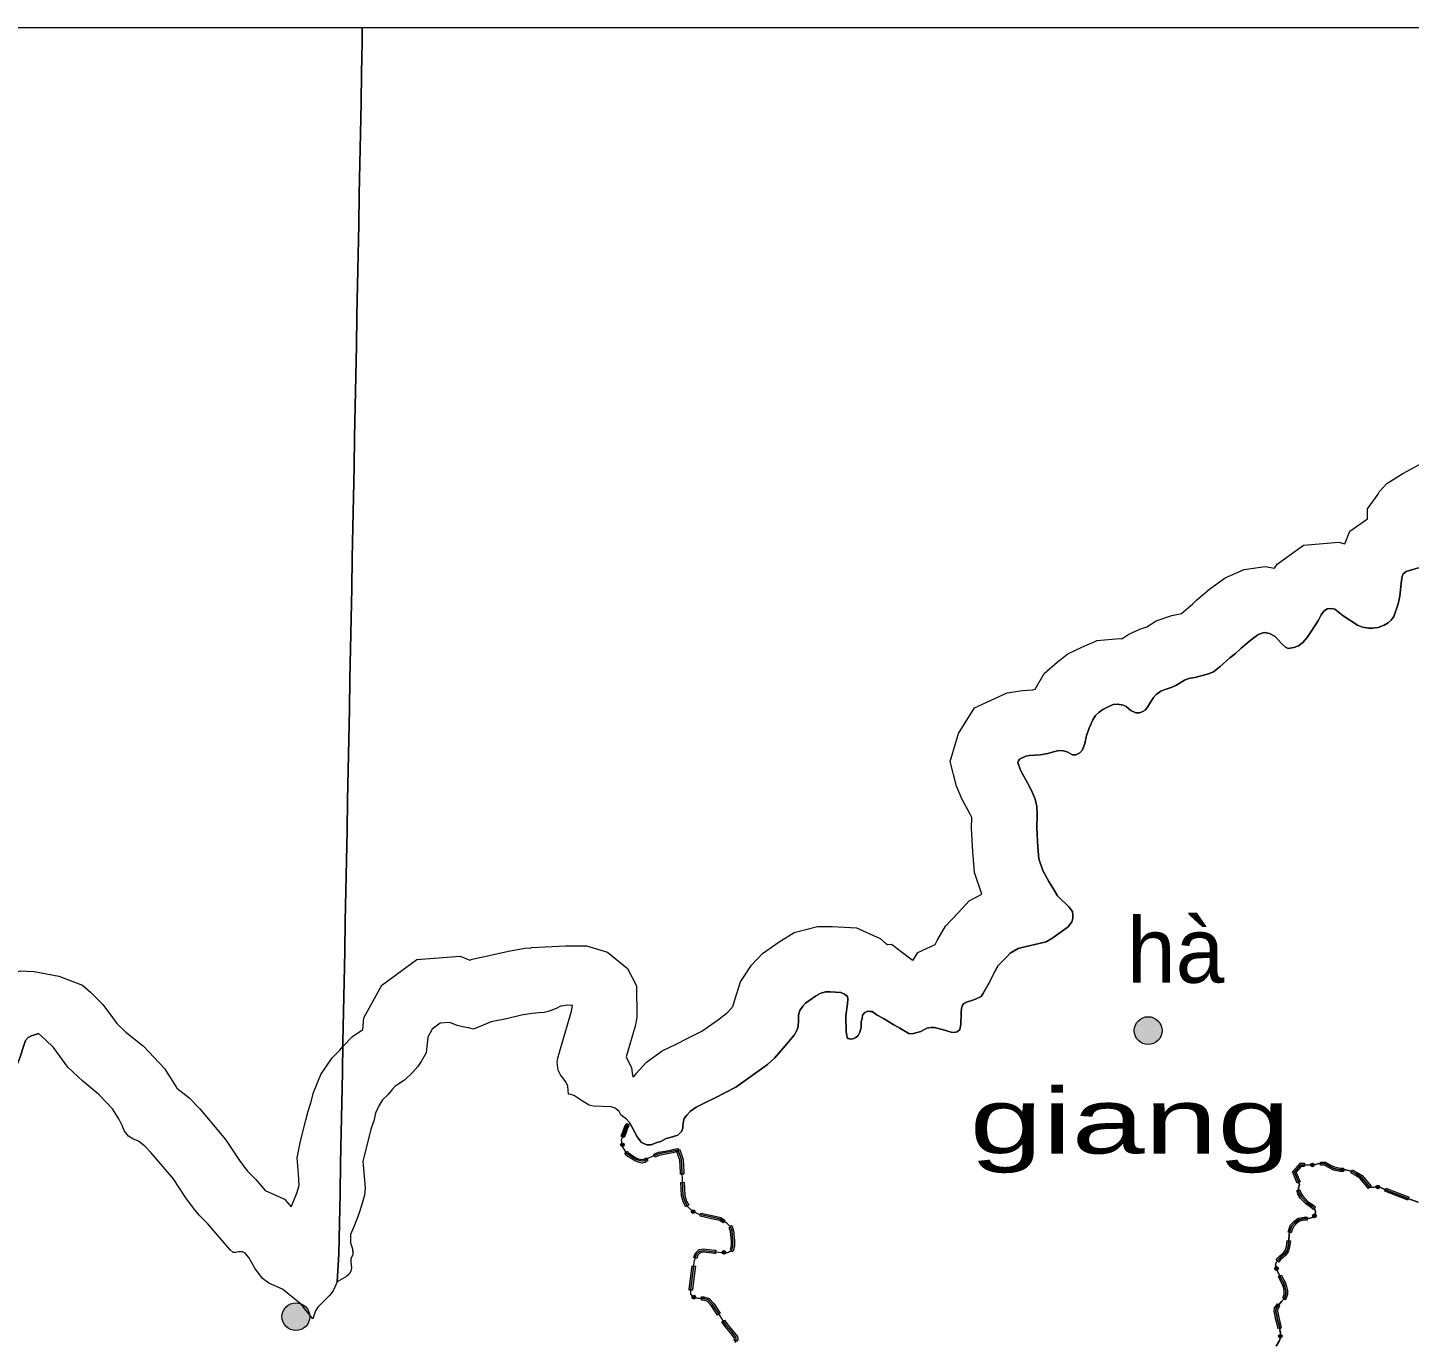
# Model space of a CAD drawing. Header units: metres. Extents: x -835890 to 1024355, y 79891 to 2211954.
# Drawn here: x -450619 to -281451, y 2050853 to 2211776 of the extents above; entities that cross this region are included whole.
import ezdxf
from ezdxf.enums import TextEntityAlignment as Align

# ---------------------------------------------------------------- set-up
doc = ezdxf.new("R2010")
doc.units = ezdxf.units.M
doc.header["$LTSCALE"] = 2200
for name, color, linetype, lineweight in [('10', 7, 'Continuous', 13), ('11', 7, 'Continuous', 13), ('13', 7, 'Continuous', 13), ('18', 7, 'Continuous', 13), ('35', 7, 'Continuous', 13), ('36', 7, 'Continuous', 13), ('37', 7, 'Continuous', 13), ('8', 7, 'Continuous', 13)]:
    doc.layers.add(name, color=color, linetype=linetype, lineweight=lineweight)
doc.layers.add('3', color=7, linetype='Continuous')

msp = doc.modelspace()

# ---------------------------------------------------------------- hatches: boundary and pattern name
at = {"layer": '37'}
for points in [[(-377952, 2076073), (-377772, 2076558), (-377585, 2077090), (-377440, 2077489), (-377239, 2077649), (-376989, 2077337), (-377102, 2077246), (-377208, 2076955), (-377396, 2076422), (-377577, 2075934)], [(-377838, 2075257, 1), (-377770, 2074812, 1)], [(-374677, 2073113), (-375030, 2072886), (-375392, 2072806), (-375992, 2072947), (-376398, 2073150), (-376848, 2073439), (-377242, 2073702), (-377397, 2073857), (-377520, 2074052), (-377182, 2074266), (-377082, 2074108), (-376987, 2074013), (-376629, 2073774), (-376200, 2073498), (-375855, 2073326), (-375389, 2073216), (-375187, 2073261), (-374894, 2073449)], [(-370949, 2074191), (-371215, 2074162), (-371646, 2074038), (-372501, 2073880), (-373267, 2073727), (-373814, 2073522), (-373954, 2073896), (-373377, 2074113), (-372576, 2074273), (-371738, 2074428), (-371292, 2074556), (-370993, 2074589)], [(-370782, 2074440), (-370357, 2073251), (-370278, 2071672), (-370270, 2071455), (-370669, 2071439), (-370678, 2071654), (-370754, 2073172), (-371159, 2074306)], [(-294321, 2072381), (-294660, 2072397), (-295290, 2071654), (-294811, 2070505), (-295180, 2070351), (-295753, 2071726), (-294837, 2072806), (-294302, 2072780)], [(-293537, 2072534, 1), (-293091, 2072593, 1)], [(-289499, 2071762), (-289935, 2071762), (-290754, 2071937), (-291278, 2072200), (-291820, 2072510), (-292341, 2072528), (-292327, 2072928), (-291707, 2072906), (-291089, 2072553), (-290620, 2072318), (-289893, 2072162), (-289499, 2072162)], [(-286452, 2069704), (-287506, 2070952), (-288056, 2071293), (-288619, 2071615), (-288421, 2071962), (-287851, 2071636), (-287241, 2071259), (-286147, 2069961)], [(-370231, 2070456), (-370201, 2069696), (-370163, 2068870), (-369944, 2068138), (-369680, 2067647), (-370032, 2067458), (-370315, 2067985), (-370561, 2068802), (-370600, 2069679), (-370630, 2070440)], [(-294808, 2069462), (-294808, 2069391), (-294741, 2069145), (-294491, 2068770), (-293883, 2068108), (-293183, 2067641), (-292953, 2067412), (-293236, 2067129), (-293437, 2067330), (-294145, 2067802), (-294807, 2068522), (-295110, 2068977), (-295208, 2069338), (-295208, 2069462)], [(-285539, 2069862, 1), (-285090, 2069896, 1)], [(-281659, 2068273), (-281715, 2068293), (-283734, 2069068), (-284459, 2069372), (-284305, 2069741), (-283585, 2069440), (-281574, 2068668), (-281520, 2068648)], [(-368938, 2066771, 1), (-369344, 2066965, 1)], [(-368180, 2066672), (-366814, 2066365), (-365736, 2066125), (-365258, 2065829), (-365469, 2065489), (-365889, 2065749), (-366901, 2065974), (-368268, 2066282)], [(-293970, 2065820), (-294276, 2065795), (-294910, 2065669), (-295329, 2065348), (-295651, 2065001), (-295798, 2064631), (-295904, 2064245), (-296290, 2064350), (-296178, 2064759), (-295995, 2065218), (-295599, 2065645), (-295079, 2066043), (-294332, 2066192), (-294002, 2066219)], [(-293233, 2066181, 1), (-292915, 2066499, 1)], [(-364454, 2065171), (-364358, 2065075), (-364182, 2064504), (-364063, 2063312), (-364063, 2062613), (-364250, 2062006), (-364346, 2061950), (-364547, 2062296), (-364586, 2062273), (-364463, 2062674), (-364463, 2063292), (-364576, 2064425), (-364711, 2064862), (-364736, 2064888)], [(-366391, 2061737), (-366509, 2061747), (-367877, 2061899), (-368217, 2061837), (-368560, 2061525), (-368680, 2061125), (-369063, 2061240), (-368911, 2061747), (-368402, 2062210), (-367891, 2062303), (-366471, 2062145), (-366359, 2062136)], [(-296012, 2063283), (-296109, 2062503), (-296231, 2062014), (-296572, 2061518), (-297001, 2061175), (-297261, 2060914), (-297450, 2060678), (-297762, 2060928), (-297560, 2061181), (-297268, 2061473), (-296868, 2061793), (-296602, 2062181), (-296503, 2062577), (-296408, 2063332)], [(-365603, 2061869, 1), (-365153, 2061869, 1)], [(-368852, 2060177), (-368924, 2059595), (-369233, 2057283), (-369233, 2057227), (-369633, 2057227), (-369633, 2057309), (-369321, 2059647), (-369249, 2060226)], [(-297635, 2059680, 1), (-297783, 2060105, 1)], [(-297125, 2059061), (-297039, 2058873), (-296661, 2058202), (-296486, 2057706), (-296368, 2057203), (-296368, 2056703), (-296558, 2056166), (-296650, 2056059), (-296953, 2056321), (-296910, 2056370), (-296768, 2056772), (-296768, 2057156), (-296871, 2057593), (-297027, 2058036), (-297395, 2058691), (-297488, 2058895)], [(-368854, 2056309, 1), (-369278, 2056460, 1)], [(-368096, 2056411), (-367817, 2056411), (-367194, 2056233), (-366603, 2055599), (-365834, 2054420), (-366169, 2054201), (-366919, 2055351), (-367411, 2055879), (-367873, 2056011), (-368096, 2056011)], [(-297297, 2055300), (-297374, 2055208), (-297565, 2054922), (-297607, 2054669), (-297409, 2053717), (-297214, 2052992), (-297159, 2052610), (-297555, 2052553), (-297607, 2052912), (-297798, 2053624), (-298014, 2054661), (-297946, 2055072), (-297695, 2055449), (-297603, 2055558)], [(-365282, 2053588), (-364916, 2053038), (-364262, 2052268), (-363722, 2051561), (-363672, 2051110), (-363735, 2050942), (-364109, 2051082), (-364080, 2051161), (-364107, 2051407), (-364574, 2052017), (-365236, 2052797), (-365615, 2053366)], [(-297245, 2051367, 1), (-297245, 2051817, 1)]]:
    msp.add_hatch(color=256, dxfattribs=at).paths.add_polyline_path(points)
at = {"layer": '8'}
for points in [[(-311730, 2089012, 1), (-315130, 2089012, 1)], [(-416079, 2053996, 1), (-419479, 2053996, 1)]]:
    msp.add_hatch(color=256, dxfattribs=at).paths.add_polyline_path(points)

# ---------------------------------------------------------------- linework, layer by layer
at = {"layer": '10'}
for points in [[(-314076, 2128064), (-313793, 2128229), (-313510, 2128583), (-313157, 2129220), (-312780, 2129785), (-312450, 2130163), (-311873, 2130540), (-311472, 2130729), (-310624, 2131011), (-310035, 2131247), (-308975, 2131907), (-308433, 2132096), (-307702, 2132238), (-306183, 2132658), (-305429, 2132941), (-304628, 2133577), (-303426, 2134637), (-302719, 2135179), (-302059, 2135839), (-300987, 2136735), (-299997, 2137466), (-299503, 2137678), (-299173, 2137725), (-298584, 2137631), (-297901, 2137254), (-297123, 2136381), (-296605, 2135934), (-296275, 2135792), (-295616, 2135886), (-295039, 2136122), (-294497, 2136523), (-293979, 2137112), (-293460, 2137867), (-292589, 2139234), (-292259, 2139894), (-291929, 2140342), (-291505, 2140648), (-290963, 2140695), (-290586, 2140577), (-289562, 2139800), (-287795, 2138644), (-287206, 2138409), (-286452, 2138291), (-285958, 2138291), (-285251, 2138362), (-284521, 2138621), (-284049, 2138904), (-283696, 2139234), (-283343, 2139682), (-282813, 2141261), (-282624, 2142180), (-282506, 2143359), (-282412, 2144090), (-282342, 2144585), (-282200, 2144938), (-281823, 2145198), (-280351, 2145669)], [(-350244, 2088063), (-349784, 2087948), (-349462, 2088029), (-349228, 2088166), (-348947, 2088408), (-348737, 2088836), (-348576, 2089401), (-348576, 2090087), (-348455, 2090491), (-348415, 2090895), (-348133, 2091218), (-347770, 2091379), (-347495, 2091331), (-347212, 2091355), (-346610, 2090907), (-345845, 2090503), (-344556, 2089735), (-343831, 2089330), (-342743, 2088643), (-342340, 2088602), (-341253, 2088885), (-340526, 2089329), (-340055, 2089400), (-339583, 2089376), (-338499, 2089117), (-337533, 2088834), (-337203, 2088763), (-336803, 2088857), (-336473, 2089164), (-336355, 2089753), (-336343, 2091145), (-336272, 2091758), (-336155, 2092111), (-336013, 2092347), (-335660, 2092512), (-335306, 2092630), (-335000, 2092701), (-334576, 2092843), (-333869, 2093196), (-333657, 2093526), (-332891, 2094871), (-332207, 2096238), (-331783, 2096969), (-330793, 2098007), (-330345, 2098502), (-329344, 2099045), (-328543, 2099281), (-326775, 2099681), (-325903, 2099870), (-325243, 2100295), (-323228, 2101710), (-322757, 2102323), (-322639, 2102724), (-322639, 2103101), (-322710, 2103596), (-323158, 2104162), (-324536, 2105502), (-325055, 2106398), (-325573, 2107246), (-326327, 2108613), (-326811, 2110027), (-326929, 2111466), (-327058, 2113847), (-327011, 2115474), (-327058, 2116441), (-327270, 2117337), (-327683, 2118303), (-328154, 2119246), (-329026, 2120826), (-329285, 2121463), (-329379, 2121816), (-329308, 2122052), (-329191, 2122241), (-328413, 2122594), (-327942, 2122665), (-326658, 2122759), (-325715, 2122924), (-325032, 2123137), (-324349, 2123278), (-323783, 2123254), (-323265, 2123089), (-322676, 2122783), (-322275, 2122783), (-321780, 2122995), (-321474, 2123372), (-321191, 2124174), (-320991, 2125117), (-320661, 2126013), (-320190, 2127050), (-319884, 2127569), (-319436, 2127970), (-318988, 2128324), (-318258, 2128677), (-317704, 2128913), (-317162, 2128960), (-316479, 2128866), (-316126, 2128677), (-315537, 2128206), (-314924, 2127923), (-314500, 2127923), (-314076, 2128064)], [(-364418, 2052143), (-365076, 2052918), (-365851, 2054080), (-366761, 2055475), (-367303, 2056056), (-367845, 2056211), (-368581, 2056211), (-369123, 2056405), (-369433, 2056754), (-369433, 2057296), (-369123, 2059621), (-368968, 2060861), (-368736, 2061636), (-368310, 2062023), (-367884, 2062101), (-366490, 2061946), (-365522, 2061869), (-364883, 2061869), (-364418, 2062140), (-364263, 2062643), (-364263, 2063302), (-364379, 2064465), (-364534, 2064968), (-364999, 2065433), (-365812, 2065937), (-366858, 2066170), (-368406, 2066518), (-369220, 2066906), (-369800, 2067448), (-370130, 2068062), (-370362, 2068836), (-370401, 2069688), (-370478, 2071663), (-370556, 2073212), (-370619, 2073390), (-370976, 2074389), (-371971, 2074182), (-372538, 2074077), (-373322, 2073920), (-374074, 2073638), (-374670, 2073356), (-375108, 2073074), (-375390, 2073011), (-375923, 2073136), (-376299, 2073324), (-376738, 2073606), (-377114, 2073857), (-377240, 2073983), (-377772, 2074829), (-377898, 2075644), (-377584, 2076490), (-377396, 2077023), (-377271, 2077367), (-376878, 2077681), (-376501, 2076947), (-376006, 2076028), (-375464, 2075321), (-374804, 2075038), (-374285, 2075038), (-373578, 2075297), (-373095, 2075439), (-372459, 2075793), (-371964, 2075934), (-371021, 2076217), (-370550, 2076665), (-370408, 2077066), (-370385, 2077373), (-370361, 2077608), (-370338, 2077915), (-370220, 2078245), (-369913, 2078670), (-369477, 2079141), (-368770, 2079660), (-367616, 2080226), (-366461, 2080792), (-363904, 2082089), (-361359, 2083905), (-360039, 2084872), (-359167, 2085650), (-357883, 2087159), (-356775, 2088456), (-356398, 2089093), (-356280, 2089541), (-356257, 2090201), (-356257, 2090909), (-356080, 2091475), (-355726, 2091994), (-355373, 2092371), (-354171, 2093220), (-353605, 2093574), (-352946, 2093739), (-352356, 2093739), (-351060, 2093668), (-350589, 2093456), (-350259, 2093173), (-350188, 2092890), (-350247, 2092300), (-350436, 2090838), (-350388, 2088917), (-350338, 2088369), (-350244, 2088063)], [(-280391, 2068017), (-281644, 2068480), (-283660, 2069254), (-285178, 2069890), (-286277, 2069806), (-287374, 2071105), (-287953, 2071464), (-288533, 2071796), (-289251, 2071962), (-289914, 2071962), (-290687, 2072128), (-291184, 2072376), (-291764, 2072708), (-292537, 2072735), (-293061, 2072597), (-293490, 2072540), (-294748, 2072602), (-295521, 2071690), (-294898, 2070193), (-295008, 2069779), (-295008, 2069365), (-294925, 2069061), (-294649, 2068646), (-294014, 2067955), (-293310, 2067486), (-293061, 2067237), (-292951, 2066850), (-292979, 2066436), (-293227, 2066187), (-293614, 2066049), (-294304, 2065994), (-294994, 2065856), (-295464, 2065496), (-295823, 2065110), (-295988, 2064695), (-296154, 2064087), (-296209, 2063314), (-296306, 2062540), (-296416, 2062098), (-296720, 2061656), (-297134, 2061324), (-297410, 2061048)], [(-297410, 2061048), (-297742, 2060633), (-297852, 2060302), (-297659, 2059749), (-297217, 2058782), (-296844, 2058119), (-296679, 2057649), (-296568, 2057180), (-296568, 2056738), (-296734, 2056268), (-297093, 2055853), (-297535, 2055328), (-297755, 2054997), (-297811, 2054665), (-297604, 2053671), (-297410, 2052952), (-297327, 2052372), (-297245, 2051958), (-297245, 2051488), (-297355, 2051073), (-297742, 2050383)], [(-363992, 2050825), (-363876, 2051135), (-363915, 2051484), (-364418, 2052143)]]:
    msp.add_lwpolyline(points, dxfattribs=at)
at = {"layer": '11'}
for points in [[(-292951, 2066850), (-293061, 2067237), (-293310, 2067486), (-294014, 2067955), (-294649, 2068646), (-294925, 2069061), (-295008, 2069365), (-295008, 2069779), (-294898, 2070193), (-295521, 2071690), (-294748, 2072602), (-293490, 2072540), (-293061, 2072597), (-292537, 2072735), (-291764, 2072708), (-291184, 2072376), (-290687, 2072128), (-289914, 2071962), (-289251, 2071962), (-288533, 2071796), (-287953, 2071464), (-287374, 2071105), (-286277, 2069806), (-285178, 2069890), (-283660, 2069254), (-281644, 2068480), (-280391, 2068017)], [(-297742, 2050383), (-297355, 2051073), (-297245, 2051488), (-297245, 2051958), (-297327, 2052372), (-297410, 2052952), (-297604, 2053671), (-297811, 2054665), (-297755, 2054997), (-297535, 2055328), (-297093, 2055853), (-296734, 2056268), (-296568, 2056738), (-296568, 2057180), (-296679, 2057649), (-296844, 2058119), (-297217, 2058782), (-297659, 2059749), (-297852, 2060302), (-297742, 2060633), (-297410, 2061048), (-297134, 2061324), (-296720, 2061656), (-296416, 2062098), (-296306, 2062540), (-296209, 2063314), (-296154, 2064087), (-295988, 2064695), (-295823, 2065110), (-295464, 2065496), (-294994, 2065856), (-294304, 2065994), (-293614, 2066049), (-293227, 2066187), (-292979, 2066436), (-292951, 2066850)]]:
    msp.add_lwpolyline(points, dxfattribs=at)
at = {"layer": '13'}
for points in [[(-385507, 2086388), (-384041, 2091404), (-383914, 2092085), (-384477, 2092136), (-385314, 2092004), (-385373, 2091994), (-385444, 2091960), (-385915, 2091735), (-386906, 2091334), (-387377, 2091216), (-388014, 2091169), (-388862, 2091121), (-390147, 2090909), (-392010, 2090461), (-393849, 2090083), (-396034, 2089188), (-396654, 2089338), (-397385, 2089456), (-398022, 2089641), (-398926, 2090003), (-400101, 2089913), (-401096, 2089188), (-401638, 2088192), (-401817, 2086285), (-402430, 2085223), (-402831, 2084634), (-403515, 2083879), (-404470, 2082935), (-405153, 2082487), (-405648, 2082157), (-405978, 2081803), (-406473, 2081189), (-407157, 2080529), (-407629, 2079821), (-408018, 2078901), (-408253, 2077957), (-408584, 2076943), (-408796, 2076093), (-409420, 2073687), (-409562, 2072979), (-409491, 2072083), (-409314, 2069747), (-409385, 2068851), (-409703, 2067742), (-410128, 2066468), (-410599, 2065194), (-411097, 2064073), (-411097, 2063043), (-410854, 2062315), (-410813, 2061951), (-410813, 2061607), (-411036, 2061081), (-411056, 2060716), (-410975, 2059968), (-411036, 2059583), (-411259, 2059199), (-411259, 2059199), (-411583, 2058895), (-412717, 2058268), (-413216, 2057170), (-413665, 2056570), (-414335, 2055887), (-415047, 2055212), (-415365, 2054717), (-415697, 2053752), (-416904, 2055194), (-417264, 2055589), (-419416, 2057346), (-421108, 2058114), (-421849, 2058689), (-422783, 2059929), (-423517, 2061242), (-424006, 2061789), (-424322, 2061933), (-424753, 2061933), (-425156, 2061846), (-425472, 2061846), (-425818, 2062163), (-428550, 2065357), (-429600, 2066407), (-430319, 2067271), (-431261, 2068544), (-432798, 2070903), (-435484, 2074051), (-436260, 2074857), (-437037, 2075461), (-437756, 2075778), (-438288, 2076080), (-438777, 2076713), (-439065, 2077404), (-439439, 2078209), (-440215, 2079447), (-441883, 2081202), (-443874, 2082814), (-445708, 2084554), (-446682, 2085881), (-447453, 2086931), (-448413, 2087863), (-449273, 2088642), (-450152, 2088382), (-450547, 2088167)], [(-450547, 2088167), (-450861, 2087820), (-451133, 2087079), (-451516, 2085812), (-451768, 2085167), (-452231, 2084481), (-453231, 2083101), (-454372, 2081647), (-454946, 2080894), (-456579, 2078278), (-456908, 2077341), (-457009, 2076657), (-456983, 2075847), (-456730, 2075214), (-456224, 2074378), (-455971, 2073847), (-455908, 2073454), (-455923, 2073169), (-455933, 2072973), (-456136, 2072644), (-456819, 2072011), (-457857, 2071049)], [(-363992, 2050825), (-363876, 2051135), (-363915, 2051484), (-364418, 2052143), (-365076, 2052918), (-365851, 2054080), (-366761, 2055475), (-367303, 2056056), (-367845, 2056211), (-368581, 2056211), (-369123, 2056405), (-369433, 2056754), (-369433, 2057296), (-369123, 2059621), (-368968, 2060861), (-368736, 2061636), (-368310, 2062023), (-367884, 2062101), (-366490, 2061946), (-365522, 2061869), (-364883, 2061869), (-364418, 2062140), (-364263, 2062643), (-364263, 2063302), (-364379, 2064465), (-364534, 2064968), (-364999, 2065433), (-365812, 2065937), (-366858, 2066170), (-368406, 2066518), (-369220, 2066906), (-369800, 2067448), (-370130, 2068062), (-370362, 2068836), (-370401, 2069688), (-370478, 2071663), (-370556, 2073212), (-370619, 2073390), (-370976, 2074389), (-371971, 2074182), (-372538, 2074077), (-373322, 2073920), (-374074, 2073638), (-374670, 2073356), (-375108, 2073074), (-375390, 2073011), (-375923, 2073136), (-376299, 2073324), (-376738, 2073606), (-377114, 2073857), (-377240, 2073983), (-377772, 2074829), (-377898, 2075644), (-377584, 2076490), (-377396, 2077023), (-377271, 2077367), (-376878, 2077681), (-376925, 2077772), (-377279, 2078173), (-377950, 2078655), (-377973, 2078695), (-378210, 2079098), (-378678, 2079503), (-379177, 2079690), (-381375, 2079767), (-381874, 2079892), (-382685, 2080359), (-383683, 2081014), (-384088, 2081201), (-384400, 2081232), (-384493, 2082229), (-384743, 2082727), (-385398, 2083599), (-385647, 2084160), (-385803, 2085157), (-385725, 2085640), (-385507, 2086388)]]:
    msp.add_lwpolyline(points, dxfattribs=at)
at = {"layer": '18'}
for points in [[(-614531, 2211776), (-409649, 2211776), (-409654, 2210834), (-409659, 2209947), (-409730, 2206235), (-409802, 2202523), (-409874, 2198811), (-409945, 2195099), (-410017, 2191388), (-410088, 2187677), (-410160, 2183967), (-410231, 2180256), (-410303, 2176546), (-410374, 2172837), (-410446, 2169127), (-410517, 2165418), (-410589, 2161710), (-410660, 2158001), (-410731, 2154293), (-410803, 2150585), (-410874, 2146878), (-410946, 2143170), (-411017, 2139463), (-411089, 2135757), (-411160, 2132050), (-411231, 2128344), (-411303, 2124638), (-411374, 2120933), (-411446, 2117228), (-411517, 2113523), (-411588, 2109818), (-411660, 2106114), (-411731, 2102410), (-411803, 2098706), (-411874, 2095002), (-411945, 2091299), (-412017, 2087596), (-412088, 2083894), (-412159, 2080191), (-412231, 2076489), (-412302, 2072787), (-412373, 2069086), (-412445, 2065384), (-412516, 2061683), (-412717, 2058268), (-413216, 2057170), (-413665, 2056570), (-414335, 2055887), (-415047, 2055212), (-415365, 2054717), (-415697, 2053752), (-416904, 2055194), (-417264, 2055589), (-419416, 2057346), (-421108, 2058114), (-421849, 2058689), (-422783, 2059929), (-423517, 2061242), (-424006, 2061789), (-424322, 2061933), (-424753, 2061933), (-425156, 2061846), (-425472, 2061846), (-425818, 2062163), (-428550, 2065357), (-429600, 2066407), (-430319, 2067271), (-431261, 2068544), (-432798, 2070903), (-435484, 2074051), (-436260, 2074857), (-437037, 2075461), (-437756, 2075778), (-438288, 2076080), (-438777, 2076713), (-439065, 2077404), (-439439, 2078209), (-440215, 2079447), (-441883, 2081202), (-443874, 2082814), (-445708, 2084554), (-446682, 2085881), (-447453, 2086931), (-448413, 2087863), (-449273, 2088642), (-450152, 2088382), (-450547, 2088167), (-450861, 2087820)], [(-411160, 2132050), (-411089, 2135757), (-411017, 2139463), (-410946, 2143170), (-410874, 2146878), (-410803, 2150585), (-410731, 2154293), (-410660, 2158001), (-410589, 2161710), (-410517, 2165418), (-410446, 2169127), (-410374, 2172837), (-410303, 2176546), (-410231, 2180256), (-410160, 2183967), (-410088, 2187677), (-410017, 2191388), (-409945, 2195099), (-409874, 2198811), (-409802, 2202523), (-409730, 2206235), (-409659, 2209947), (-409654, 2210834), (-409649, 2211776), (-276118, 2211776)], [(-280351, 2145669), (-281823, 2145198), (-282200, 2144938), (-282342, 2144585), (-282412, 2144090), (-282506, 2143359), (-282624, 2142180), (-282813, 2141261)], [(-282813, 2141261), (-283343, 2139682), (-283696, 2139234), (-284049, 2138904), (-284521, 2138621), (-285251, 2138362), (-285958, 2138291), (-286452, 2138291), (-287206, 2138409), (-287795, 2138644), (-289562, 2139800), (-290586, 2140577), (-290963, 2140695), (-291505, 2140648), (-291929, 2140342), (-292259, 2139894), (-292589, 2139234), (-293460, 2137867), (-293979, 2137112), (-294497, 2136523), (-295039, 2136122), (-295616, 2135886), (-296275, 2135792), (-296605, 2135934), (-297123, 2136381), (-297901, 2137254), (-298584, 2137631), (-299173, 2137725), (-299503, 2137678), (-299997, 2137466), (-300987, 2136735), (-302059, 2135839), (-302719, 2135179), (-303426, 2134637), (-304628, 2133577), (-305429, 2132941), (-306183, 2132658), (-307702, 2132238), (-308433, 2132096), (-308975, 2131907), (-310035, 2131247), (-310624, 2131011), (-311472, 2130729), (-311873, 2130540), (-312450, 2130163), (-312780, 2129785), (-313157, 2129220), (-313510, 2128583), (-313793, 2128229), (-314076, 2128064), (-314500, 2127923), (-314924, 2127923), (-315537, 2128206), (-316126, 2128677), (-316479, 2128866), (-317162, 2128960), (-317704, 2128913), (-318258, 2128677), (-318988, 2128324), (-319436, 2127970), (-319884, 2127569), (-320190, 2127050), (-320661, 2126013), (-320991, 2125117), (-321191, 2124174), (-321474, 2123372), (-321780, 2122995), (-322275, 2122783), (-322676, 2122783), (-323265, 2123089), (-323783, 2123254), (-324349, 2123278), (-325032, 2123137), (-325715, 2122924), (-326658, 2122759), (-327942, 2122665), (-328413, 2122594), (-329191, 2122241), (-329308, 2122052), (-329379, 2121816), (-329285, 2121463), (-329026, 2120826), (-328154, 2119246), (-327683, 2118303), (-327270, 2117337), (-327058, 2116441), (-327011, 2115474), (-327058, 2113847), (-326929, 2111466), (-326811, 2110027), (-326327, 2108613), (-325573, 2107246), (-325055, 2106398), (-324536, 2105502), (-323158, 2104162), (-322710, 2103596), (-322639, 2103101), (-322639, 2102724), (-322757, 2102323), (-323228, 2101710), (-325243, 2100295)], [(-377973, 2078695), (-378210, 2079098), (-378678, 2079503), (-379177, 2079690), (-381375, 2079767), (-381874, 2079892), (-382685, 2080359), (-383683, 2081014), (-384088, 2081201), (-384400, 2081232), (-384493, 2082229), (-384743, 2082727), (-385398, 2083599), (-385647, 2084160), (-385803, 2085157), (-385725, 2085640), (-385507, 2086388), (-384041, 2091404), (-383914, 2092085), (-384477, 2092136), (-385314, 2092004), (-385373, 2091994), (-385444, 2091960), (-385915, 2091735), (-386906, 2091334), (-387377, 2091216), (-388014, 2091169), (-388862, 2091121), (-390147, 2090909), (-392010, 2090461), (-393849, 2090083), (-396034, 2089188), (-396654, 2089338), (-397385, 2089456), (-398022, 2089641), (-398926, 2090003), (-400101, 2089913), (-401096, 2089188), (-401638, 2088192), (-401817, 2086285), (-402430, 2085223), (-402831, 2084634), (-403515, 2083879), (-404470, 2082935), (-405153, 2082487), (-405648, 2082157), (-405978, 2081803), (-406473, 2081189), (-407157, 2080529), (-407629, 2079821), (-408018, 2078901), (-408253, 2077957), (-408584, 2076943), (-408796, 2076093), (-409420, 2073687), (-409562, 2072979), (-409491, 2072083), (-409314, 2069747), (-409385, 2068851), (-409703, 2067742), (-410128, 2066468), (-410599, 2065194), (-411097, 2064073), (-411097, 2063043), (-410854, 2062315), (-410813, 2061607), (-411036, 2061081), (-411056, 2060716), (-410975, 2059968), (-411036, 2059583), (-411259, 2059199), (-411583, 2058895), (-412717, 2058268), (-412516, 2061683), (-412445, 2065384), (-412373, 2069086), (-412302, 2072787), (-412231, 2076489), (-412159, 2080191), (-412088, 2083894), (-412017, 2087596), (-411945, 2091299), (-411874, 2095002), (-411803, 2098706), (-411731, 2102410), (-411660, 2106114), (-411588, 2109818), (-411517, 2113523), (-411446, 2117228), (-411374, 2120933), (-411303, 2124638), (-411231, 2128344), (-411160, 2132050)], [(-325243, 2100295), (-325903, 2099870), (-326775, 2099681), (-328543, 2099281), (-329344, 2099045), (-330345, 2098502), (-330793, 2098007), (-331783, 2096969), (-332207, 2096238), (-332891, 2094871), (-333657, 2093526), (-333869, 2093196), (-334576, 2092843), (-335000, 2092701), (-335306, 2092630), (-335660, 2092512), (-336013, 2092347), (-336155, 2092111), (-336272, 2091758), (-336343, 2091145), (-336355, 2089753), (-336473, 2089164), (-336803, 2088857), (-337203, 2088763), (-337533, 2088834), (-338499, 2089117), (-339583, 2089376), (-340055, 2089400), (-340526, 2089329), (-341253, 2088885), (-342340, 2088602), (-342743, 2088643), (-343831, 2089330), (-344556, 2089735), (-345845, 2090503), (-346610, 2090907), (-347212, 2091355), (-347495, 2091331), (-347770, 2091379), (-348133, 2091218), (-348415, 2090895), (-348455, 2090491), (-348576, 2090087), (-348576, 2089401), (-348737, 2088836), (-348947, 2088408), (-349228, 2088166), (-349462, 2088029), (-349784, 2087948), (-350244, 2088063), (-350338, 2088369), (-350388, 2088917), (-350436, 2090838), (-350247, 2092300), (-350188, 2092890), (-350259, 2093173), (-350589, 2093456), (-351060, 2093668), (-352356, 2093739), (-352946, 2093739), (-353605, 2093574), (-354171, 2093220), (-355373, 2092371), (-355726, 2091994), (-356080, 2091475), (-356257, 2090909), (-356257, 2090201), (-356280, 2089541), (-356398, 2089093), (-356775, 2088456), (-357883, 2087159), (-359167, 2085650), (-360039, 2084872), (-361359, 2083905), (-363904, 2082089), (-366461, 2080792), (-367616, 2080226), (-368770, 2079660), (-369477, 2079141), (-369913, 2078670), (-370220, 2078245), (-370338, 2077915), (-370361, 2077608), (-370385, 2077373), (-370408, 2077066), (-370550, 2076665), (-371021, 2076217), (-371964, 2075934), (-372459, 2075793), (-373095, 2075439), (-373578, 2075297), (-374285, 2075038), (-374804, 2075038), (-375464, 2075321), (-376006, 2076028), (-376501, 2076947), (-376878, 2077681), (-376925, 2077772), (-377279, 2078173), (-377950, 2078655), (-377973, 2078695)]]:
    msp.add_lwpolyline(points, dxfattribs=at)
at = {"layer": '35'}
for points in [[(-335025, 2115100), (-335237, 2115524), (-336257, 2117373), (-336885, 2118914), (-337692, 2121944), (-336663, 2125379), (-334698, 2128524), (-330707, 2130340), (-328830, 2130621), (-327643, 2130709), (-327599, 2130716), (-327252, 2130824), (-326143, 2132703), (-324589, 2134095), (-323262, 2135143), (-321570, 2135962), (-319667, 2136773), (-316960, 2137008), (-316662, 2136967), (-315784, 2137541), (-314452, 2138168), (-313598, 2138453), (-312446, 2139170), (-310519, 2139841), (-309532, 2140032), (-309345, 2140084), (-308512, 2140818), (-308004, 2141208), (-307464, 2141748), (-305933, 2143027), (-304004, 2144452), (-301683, 2145448), (-299105, 2145816), (-297967, 2145634), (-297629, 2146093), (-294400, 2148426), (-290083, 2148802), (-289361, 2148576), (-288730, 2150157), (-286561, 2151649), (-286561, 2152883), (-285251, 2154670), (-285102, 2155002), (-284223, 2155962), (-282270, 2157190), (-279313, 2158808)], [(-280351, 2145669), (-281823, 2145198), (-282200, 2144938), (-282342, 2144585), (-282412, 2144090), (-282506, 2143359), (-282624, 2142180), (-282813, 2141261), (-283343, 2139682), (-283696, 2139234), (-284049, 2138904), (-284521, 2138621), (-285251, 2138362), (-285958, 2138291), (-286452, 2138291), (-287206, 2138409), (-287795, 2138644), (-289562, 2139800), (-290586, 2140577), (-290963, 2140695), (-291505, 2140648), (-291929, 2140342), (-292259, 2139894), (-292589, 2139234), (-293460, 2137867), (-293979, 2137112), (-294497, 2136523), (-295039, 2136122), (-295616, 2135886), (-296275, 2135792), (-296605, 2135934), (-297123, 2136381), (-297901, 2137254), (-298584, 2137631), (-299173, 2137725), (-299503, 2137678), (-299997, 2137466), (-300987, 2136735), (-302059, 2135839), (-302719, 2135179), (-303426, 2134637), (-304628, 2133577), (-305429, 2132941), (-306183, 2132658), (-307702, 2132238), (-308433, 2132096), (-308975, 2131907), (-310035, 2131247), (-310624, 2131011), (-311472, 2130729), (-311873, 2130540), (-312450, 2130163), (-312780, 2129785), (-313157, 2129220), (-313510, 2128583), (-313793, 2128229), (-314076, 2128064), (-314500, 2127923), (-314924, 2127923), (-315537, 2128206), (-316126, 2128677), (-316479, 2128866), (-317162, 2128960), (-317704, 2128913), (-318258, 2128677), (-318988, 2128324), (-319436, 2127970), (-319884, 2127569), (-320190, 2127050), (-320661, 2126013), (-320991, 2125117), (-321191, 2124174), (-321474, 2123372), (-321780, 2122995), (-322275, 2122783), (-322676, 2122783), (-323265, 2123089), (-323783, 2123254), (-324349, 2123278), (-325032, 2123137), (-325715, 2122924), (-326658, 2122759), (-327942, 2122665), (-328413, 2122594), (-329191, 2122241), (-329308, 2122052), (-329379, 2121816), (-329285, 2121463), (-329026, 2120826), (-328154, 2119246), (-327683, 2118303)], [(-327683, 2118303), (-327270, 2117337), (-327058, 2116441), (-327011, 2115474), (-327058, 2113847), (-326929, 2111466), (-326811, 2110027), (-326327, 2108613), (-325573, 2107246), (-325055, 2106398), (-324536, 2105502), (-323158, 2104162), (-322710, 2103596), (-322639, 2103101), (-322639, 2102724), (-322757, 2102323), (-323228, 2101710), (-325243, 2100295), (-325903, 2099870), (-326775, 2099681), (-328543, 2099281), (-329344, 2099045), (-330345, 2098502), (-330793, 2098007), (-331783, 2096969), (-332207, 2096238), (-332891, 2094871), (-333657, 2093526), (-333869, 2093196), (-334576, 2092843), (-335000, 2092701), (-335306, 2092630), (-335660, 2092512), (-336013, 2092347), (-336155, 2092111), (-336272, 2091758), (-336343, 2091145), (-336355, 2089753), (-336473, 2089164), (-336803, 2088857), (-337203, 2088763), (-337533, 2088834), (-338499, 2089117), (-339583, 2089376), (-340055, 2089400), (-340526, 2089329), (-341253, 2088885), (-342340, 2088602), (-342743, 2088643), (-343831, 2089330), (-344556, 2089735), (-345845, 2090503), (-346610, 2090907), (-347212, 2091355), (-347495, 2091331), (-347770, 2091379), (-348133, 2091218), (-348415, 2090895), (-348455, 2090491), (-348576, 2090087), (-348576, 2089401), (-348737, 2088836), (-348947, 2088408), (-349228, 2088166), (-349462, 2088029), (-349784, 2087948), (-350123, 2088033)], [(-345326, 2099540), (-344864, 2099579), (-342329, 2097694), (-342182, 2097616), (-341616, 2098560), (-339495, 2099551), (-339252, 2100038), (-338226, 2101805), (-336656, 2103452), (-335360, 2104884), (-333797, 2105731), (-334703, 2108382), (-334911, 2110922), (-335064, 2113745), (-335025, 2115100)], [(-376319, 2083464), (-376117, 2083744), (-374830, 2085136), (-372930, 2086531), (-371136, 2087410), (-370031, 2087951), (-368060, 2088951), (-366046, 2090388), (-365078, 2091097), (-364904, 2091253), (-364257, 2092013), (-364257, 2092129), (-363361, 2094996), (-361988, 2097011), (-360654, 2098435), (-358603, 2099884), (-356775, 2101027), (-353931, 2101739), (-352138, 2101739), (-349135, 2101575), (-346254, 2100278), (-345547, 2099670), (-345326, 2099540)], [(-418346, 2067461), (-418014, 2068209), (-417676, 2069121), (-417361, 2070066), (-417467, 2071466), (-417625, 2073458), (-417221, 2075478), (-416548, 2078068), (-416277, 2079153), (-415947, 2080167), (-415628, 2081443), (-414704, 2083630), (-413337, 2085682), (-412388, 2086599), (-412024, 2087050), (-410863, 2088294), (-409583, 2089148), (-409449, 2090575), (-407262, 2094594), (-402979, 2097715), (-397682, 2098123), (-396492, 2097646), (-396190, 2097770), (-393750, 2098270), (-391737, 2098755), (-389739, 2099085), (-389003, 2099126), (-388898, 2099177), (-384764, 2099386), (-382198, 2099386), (-379631, 2098605), (-377176, 2096597), (-376060, 2094477), (-376050, 2090617)], [(-462046, 2084628), (-461534, 2085448), (-460699, 2086543), (-459620, 2087918), (-458964, 2088824), (-458723, 2089621), (-457833, 2092039), (-455566, 2094543), (-453234, 2095813), (-451543, 2096314), (-449814, 2096248), (-446801, 2095690), (-443900, 2094570)], [(-443900, 2094570), (-442938, 2093698), (-441401, 2092204), (-440235, 2090617), (-439682, 2089865), (-438595, 2088833), (-436444, 2087092), (-433865, 2084377), (-432394, 2082035), (-432358, 2081957), (-430897, 2080820), (-429555, 2079428), (-426378, 2075703), (-424688, 2073111)], [(-350123, 2088033), (-350244, 2088063), (-350338, 2088369), (-350388, 2088917), (-350436, 2090838), (-350247, 2092300), (-350188, 2092890), (-350259, 2093173), (-350589, 2093456), (-351060, 2093668), (-352356, 2093739), (-352946, 2093739), (-353605, 2093574), (-354171, 2093220), (-355373, 2092371), (-355726, 2091994), (-356080, 2091475), (-356257, 2090909), (-356257, 2090201), (-356280, 2089541), (-356398, 2089093), (-356775, 2088456), (-357883, 2087159), (-359167, 2085650), (-360039, 2084872), (-361359, 2083905), (-363904, 2082089), (-366461, 2080792), (-367616, 2080226), (-368770, 2079660), (-369477, 2079141), (-369913, 2078670), (-370220, 2078245), (-370338, 2077915), (-370361, 2077608), (-370385, 2077373)], [(-385444, 2091960), (-385915, 2091735), (-386906, 2091334), (-387377, 2091216), (-388014, 2091169), (-388862, 2091121), (-390147, 2090909), (-392010, 2090461), (-393849, 2090083), (-396034, 2089188), (-396654, 2089338), (-397385, 2089456), (-398022, 2089641), (-398926, 2090003), (-400101, 2089913), (-401096, 2089188), (-401638, 2088192), (-401817, 2086285), (-402430, 2085223), (-402831, 2084634), (-403515, 2083879), (-404470, 2082935), (-405153, 2082487), (-405648, 2082157), (-405978, 2081803), (-406473, 2081189), (-407157, 2080529), (-407629, 2079821), (-408018, 2078901), (-408253, 2077957), (-408584, 2076943), (-408796, 2076093), (-409420, 2073687), (-409562, 2072979), (-409491, 2072083), (-409314, 2069747), (-409385, 2068851), (-409703, 2067742), (-410128, 2066468), (-410599, 2065194), (-411097, 2064073)], [(-384400, 2081232), (-384493, 2082229), (-384743, 2082727), (-385398, 2083599), (-385647, 2084160), (-385803, 2085157), (-385725, 2085640), (-385507, 2086388), (-384041, 2091404), (-383914, 2092085)], [(-385314, 2092004), (-385373, 2091994), (-385444, 2091960)], [(-383914, 2092085), (-384477, 2092136), (-385314, 2092004)], [(-376050, 2090617), (-376250, 2089544), (-377341, 2085812), (-376668, 2084468), (-376580, 2083529), (-376521, 2083373), (-376319, 2083464)], [(-449273, 2088642), (-450152, 2088382), (-450547, 2088167), (-450861, 2087820), (-451133, 2087079), (-451516, 2085812), (-451768, 2085167), (-452231, 2084481), (-453231, 2083101), (-454372, 2081647), (-454946, 2080894), (-456579, 2078278), (-456908, 2077341), (-457009, 2076657), (-456983, 2075847), (-456730, 2075214), (-456224, 2074378), (-455971, 2073847), (-455908, 2073454), (-455923, 2073169)], [(-431261, 2068544), (-432798, 2070903), (-435484, 2074051), (-436260, 2074857), (-437037, 2075461), (-437756, 2075778), (-438288, 2076080), (-438777, 2076713), (-439065, 2077404), (-439439, 2078209), (-440215, 2079447), (-441883, 2081202), (-443874, 2082814), (-445708, 2084554), (-446682, 2085881), (-447453, 2086931), (-448413, 2087863), (-449273, 2088642)], [(-377950, 2078655), (-377973, 2078695), (-378210, 2079098), (-378678, 2079503), (-379177, 2079690), (-381375, 2079767), (-381874, 2079892), (-382685, 2080359), (-383683, 2081014), (-384088, 2081201), (-384400, 2081232)], [(-370385, 2077373), (-370408, 2077066), (-370550, 2076665), (-371021, 2076217), (-371964, 2075934), (-372459, 2075793), (-373095, 2075439), (-373578, 2075297), (-374285, 2075038), (-374804, 2075038), (-375464, 2075321), (-376006, 2076028), (-376501, 2076947), (-376925, 2077772), (-377279, 2078173), (-377950, 2078655)], [(-424688, 2073111), (-424024, 2072213), (-423685, 2071806), (-422672, 2070793), (-421521, 2069447), (-419163, 2068375), (-418346, 2067461)], [(-415697, 2053752), (-416904, 2055194), (-417264, 2055589), (-419416, 2057346), (-421108, 2058114), (-421849, 2058689), (-422783, 2059929), (-423517, 2061242), (-424006, 2061789), (-424322, 2061933), (-424753, 2061933), (-425156, 2061846), (-425472, 2061846), (-425818, 2062163), (-428550, 2065357), (-429600, 2066407), (-430319, 2067271), (-431261, 2068544)], [(-411097, 2064073), (-411097, 2063043), (-410854, 2062315), (-410813, 2061951), (-410813, 2061607), (-411036, 2061081), (-411056, 2060716), (-410975, 2059968), (-411036, 2059583), (-411259, 2059199), (-411583, 2058895), (-412717, 2058268)], [(-412717, 2058268), (-413216, 2057170), (-413665, 2056570), (-414335, 2055887), (-415047, 2055212), (-415365, 2054717), (-415697, 2053752)]]:
    msp.add_lwpolyline(points, dxfattribs=at)
at = {"layer": '36'}
for points in [[(-280351, 2145669), (-281823, 2145198), (-282200, 2144938), (-282342, 2144585), (-282412, 2144090), (-282506, 2143359), (-282624, 2142180), (-282813, 2141261), (-283343, 2139682), (-283696, 2139234), (-284049, 2138904), (-284521, 2138621), (-285251, 2138362), (-285958, 2138291), (-286452, 2138291), (-287206, 2138409), (-287795, 2138644), (-289562, 2139800), (-290586, 2140577), (-290963, 2140695), (-291505, 2140648), (-291929, 2140342), (-292259, 2139894), (-292589, 2139234), (-293460, 2137867), (-293979, 2137112), (-294497, 2136523), (-295039, 2136122), (-295616, 2135886), (-296275, 2135792), (-296605, 2135934), (-297123, 2136381), (-297901, 2137254), (-298584, 2137631), (-299173, 2137725), (-299503, 2137678), (-299997, 2137466), (-300987, 2136735), (-302059, 2135839), (-302719, 2135179), (-303426, 2134637), (-304628, 2133577), (-305429, 2132941), (-306183, 2132658), (-307702, 2132238), (-308433, 2132096), (-308975, 2131907), (-310035, 2131247), (-310624, 2131011), (-311472, 2130729), (-311873, 2130540), (-312450, 2130163), (-312780, 2129785), (-313157, 2129220), (-313510, 2128583), (-313793, 2128229), (-314076, 2128064), (-314500, 2127923), (-314924, 2127923), (-315537, 2128206), (-316126, 2128677), (-316479, 2128866), (-317162, 2128960), (-317704, 2128913), (-318258, 2128677), (-318988, 2128324), (-319436, 2127970), (-319884, 2127569), (-320190, 2127050), (-320661, 2126013), (-320991, 2125117), (-321191, 2124174), (-321474, 2123372), (-321780, 2122995), (-322275, 2122783), (-322676, 2122783), (-323265, 2123089), (-323783, 2123254), (-324349, 2123278), (-325032, 2123137), (-325715, 2122924), (-326658, 2122759), (-327942, 2122665), (-328413, 2122594), (-329191, 2122241), (-329308, 2122052), (-329379, 2121816), (-329285, 2121463), (-329026, 2120826), (-328154, 2119246), (-327683, 2118303)], [(-327683, 2118303), (-327270, 2117337), (-327058, 2116441), (-327011, 2115474), (-327058, 2113847), (-326929, 2111466), (-326811, 2110027), (-326327, 2108613), (-325573, 2107246), (-325055, 2106398), (-324536, 2105502), (-323158, 2104162), (-322710, 2103596), (-322639, 2103101), (-322639, 2102724), (-322757, 2102323), (-323228, 2101710), (-325243, 2100295), (-325903, 2099870), (-326775, 2099681), (-328543, 2099281), (-329344, 2099045), (-330345, 2098502), (-330793, 2098007), (-331783, 2096969), (-332207, 2096238), (-332891, 2094871), (-333657, 2093526), (-333869, 2093196), (-334576, 2092843), (-335000, 2092701), (-335306, 2092630), (-335660, 2092512), (-336013, 2092347), (-336155, 2092111), (-336272, 2091758), (-336343, 2091145), (-336355, 2089753), (-336473, 2089164), (-336803, 2088857), (-337203, 2088763), (-337533, 2088834), (-338499, 2089117), (-339583, 2089376), (-340055, 2089400), (-340526, 2089329), (-341253, 2088885), (-342340, 2088602), (-342743, 2088643), (-343831, 2089330), (-344556, 2089735), (-345845, 2090503), (-346610, 2090907), (-347212, 2091355), (-347495, 2091331), (-347770, 2091379), (-348133, 2091218), (-348415, 2090895), (-348455, 2090491), (-348576, 2090087), (-348576, 2089401), (-348737, 2088836), (-348947, 2088408), (-349228, 2088166), (-349462, 2088029), (-349784, 2087948), (-350244, 2088063), (-350338, 2088369), (-350388, 2088917), (-350436, 2090838), (-350247, 2092300), (-350188, 2092890), (-350259, 2093173), (-350589, 2093456), (-351060, 2093668), (-352356, 2093739), (-352946, 2093739), (-353605, 2093574), (-354171, 2093220), (-355373, 2092371), (-355726, 2091994), (-356080, 2091475), (-356257, 2090909), (-356257, 2090201), (-356280, 2089541), (-356398, 2089093), (-356775, 2088456), (-357883, 2087159), (-359167, 2085650), (-360039, 2084872), (-361359, 2083905), (-363904, 2082089), (-366461, 2080792), (-367616, 2080226), (-368770, 2079660), (-369477, 2079141), (-369913, 2078670), (-370220, 2078245), (-370338, 2077915), (-370361, 2077608), (-370385, 2077373)], [(-385444, 2091960), (-385915, 2091735), (-386906, 2091334), (-387377, 2091216), (-388014, 2091169), (-388862, 2091121), (-390147, 2090909), (-392010, 2090461), (-393849, 2090083), (-396034, 2089188), (-396654, 2089338), (-397385, 2089456), (-398022, 2089641), (-398926, 2090003), (-400101, 2089913), (-401096, 2089188), (-401638, 2088192), (-401817, 2086285), (-402430, 2085223), (-402831, 2084634), (-403515, 2083879), (-404470, 2082935), (-405153, 2082487), (-405648, 2082157), (-405978, 2081803), (-406473, 2081189), (-407157, 2080529), (-407629, 2079821), (-408018, 2078901), (-408253, 2077957), (-408584, 2076943), (-408796, 2076093), (-409420, 2073687), (-409562, 2072979), (-409491, 2072083), (-409314, 2069747), (-409385, 2068851), (-409703, 2067742), (-410128, 2066468), (-410599, 2065194), (-411097, 2064073), (-411097, 2063549), (-411097, 2063043), (-410854, 2062315), (-410813, 2061951), (-410813, 2061607), (-411036, 2061081), (-411056, 2060716), (-410975, 2059968), (-411036, 2059583), (-411259, 2059199), (-411583, 2058895), (-412717, 2058268), (-413216, 2057170), (-413665, 2056570), (-414335, 2055887), (-415047, 2055212), (-415365, 2054717), (-415697, 2053752)], [(-384400, 2081232), (-384493, 2082229), (-384743, 2082727), (-385398, 2083599), (-385647, 2084160), (-385803, 2085157), (-385725, 2085640), (-385507, 2086388), (-384041, 2091404), (-383914, 2092085)], [(-385333, 2092001), (-385373, 2091994), (-385444, 2091960)], [(-383914, 2092085), (-384477, 2092136), (-385314, 2092004)], [(-455923, 2073169), (-455908, 2073454), (-455971, 2073847), (-456224, 2074378), (-456730, 2075214), (-456983, 2075847), (-457009, 2076657), (-456908, 2077341), (-456579, 2078278), (-454946, 2080894), (-454372, 2081647), (-453231, 2083101), (-452231, 2084481), (-451768, 2085167), (-451516, 2085812), (-451133, 2087079), (-450861, 2087820), (-450547, 2088167), (-450152, 2088382), (-449273, 2088642)], [(-431261, 2068544), (-432798, 2070903), (-435484, 2074051), (-436260, 2074857), (-437037, 2075461), (-437756, 2075778), (-438288, 2076080), (-438777, 2076713), (-439065, 2077404), (-439439, 2078209), (-440215, 2079447), (-441883, 2081202), (-443874, 2082814), (-445708, 2084554), (-446682, 2085881), (-447453, 2086931), (-448413, 2087863), (-449273, 2088642)], [(-377950, 2078655), (-377973, 2078695), (-378210, 2079098), (-378678, 2079503), (-379177, 2079690), (-381375, 2079767), (-381874, 2079892), (-382685, 2080359), (-383683, 2081014), (-384088, 2081201), (-384400, 2081232)], [(-370385, 2077373), (-370408, 2077066), (-370550, 2076665), (-371021, 2076217), (-371964, 2075934), (-372459, 2075793), (-373095, 2075439), (-373578, 2075297), (-374285, 2075038), (-374804, 2075038), (-375464, 2075321), (-376006, 2076028), (-376501, 2076947), (-376925, 2077772), (-377279, 2078173), (-377950, 2078655)], [(-415697, 2053752), (-416904, 2055194), (-417264, 2055589), (-419416, 2057346), (-421108, 2058114), (-421849, 2058689), (-422783, 2059929), (-423517, 2061242), (-424006, 2061789), (-424322, 2061933), (-424753, 2061933), (-425156, 2061846), (-425472, 2061846), (-425818, 2062163), (-428550, 2065357), (-429600, 2066407), (-430319, 2067271), (-431261, 2068544)]]:
    msp.add_lwpolyline(points, dxfattribs=at)
at = {"layer": '37'}
for points in [[(-377952, 2076073), (-377772, 2076558), (-377585, 2077090), (-377440, 2077489), (-377239, 2077649), (-376989, 2077337), (-377102, 2077246), (-377208, 2076955), (-377396, 2076422), (-377577, 2075934)], [(-374677, 2073113), (-375030, 2072886), (-375392, 2072806), (-375992, 2072947), (-376398, 2073150), (-376848, 2073439), (-377242, 2073702), (-377397, 2073857), (-377520, 2074052), (-377182, 2074266), (-377082, 2074108), (-376987, 2074013), (-376629, 2073774), (-376200, 2073498), (-375855, 2073326), (-375389, 2073216), (-375187, 2073261), (-374894, 2073449)], [(-370949, 2074191), (-371215, 2074162), (-371646, 2074038), (-372501, 2073880), (-373267, 2073727), (-373814, 2073522), (-373954, 2073896), (-373377, 2074113), (-372576, 2074273), (-371738, 2074428), (-371292, 2074556), (-370993, 2074589)], [(-370782, 2074440), (-370357, 2073251), (-370278, 2071672), (-370270, 2071455), (-370669, 2071439), (-370678, 2071654), (-370754, 2073172), (-371159, 2074306)], [(-294321, 2072381), (-294660, 2072397), (-295290, 2071654), (-294811, 2070505), (-295180, 2070351), (-295753, 2071726), (-294837, 2072806), (-294302, 2072780)], [(-289499, 2071762), (-289935, 2071762), (-290754, 2071937), (-291278, 2072200), (-291820, 2072510), (-292341, 2072528), (-292327, 2072928), (-291707, 2072906), (-291089, 2072553), (-290620, 2072318), (-289893, 2072162), (-289499, 2072162)], [(-286452, 2069704), (-287506, 2070952), (-288056, 2071293), (-288619, 2071615), (-288421, 2071962), (-287851, 2071636), (-287241, 2071259), (-286147, 2069961)], [(-370231, 2070456), (-370201, 2069696), (-370163, 2068870), (-369944, 2068138), (-369680, 2067647), (-370032, 2067458), (-370315, 2067985), (-370561, 2068802), (-370600, 2069679), (-370630, 2070440)], [(-294808, 2069462), (-294808, 2069391), (-294741, 2069145), (-294491, 2068770), (-293883, 2068108), (-293183, 2067641), (-292953, 2067412), (-293236, 2067129), (-293437, 2067330), (-294145, 2067802), (-294807, 2068522), (-295110, 2068977), (-295208, 2069338), (-295208, 2069462)], [(-281659, 2068273), (-281715, 2068293), (-283734, 2069068), (-284459, 2069372), (-284305, 2069741), (-283585, 2069440), (-281574, 2068668), (-281520, 2068648)], [(-368180, 2066672), (-366814, 2066365), (-365736, 2066125), (-365258, 2065829), (-365469, 2065489), (-365889, 2065749), (-366901, 2065974), (-368268, 2066282)], [(-293970, 2065820), (-294276, 2065795), (-294910, 2065669), (-295329, 2065348), (-295651, 2065001), (-295798, 2064631), (-295904, 2064245), (-296290, 2064350), (-296178, 2064759), (-295995, 2065218), (-295599, 2065645), (-295079, 2066043), (-294332, 2066192), (-294002, 2066219)], [(-364454, 2065171), (-364358, 2065075), (-364182, 2064504), (-364063, 2063312), (-364063, 2062613), (-364250, 2062006), (-364346, 2061950), (-364547, 2062296), (-364586, 2062273), (-364463, 2062674), (-364463, 2063292), (-364576, 2064425), (-364711, 2064862), (-364736, 2064888)], [(-366391, 2061737), (-366509, 2061747), (-367877, 2061899), (-368217, 2061837), (-368560, 2061525), (-368680, 2061125), (-369063, 2061240), (-368911, 2061747), (-368402, 2062210), (-367891, 2062303), (-366471, 2062145), (-366359, 2062136)], [(-296012, 2063283), (-296109, 2062503), (-296231, 2062014), (-296572, 2061518), (-297001, 2061175), (-297261, 2060914), (-297450, 2060678), (-297762, 2060928), (-297560, 2061181), (-297268, 2061473), (-296868, 2061793), (-296602, 2062181), (-296503, 2062577), (-296408, 2063332)], [(-368852, 2060177), (-368924, 2059595), (-369233, 2057283), (-369233, 2057227), (-369633, 2057227), (-369633, 2057309), (-369321, 2059647), (-369249, 2060226)], [(-297125, 2059061), (-297039, 2058873), (-296661, 2058202), (-296486, 2057706), (-296368, 2057203), (-296368, 2056703), (-296558, 2056166), (-296650, 2056059), (-296953, 2056321), (-296910, 2056370), (-296768, 2056772), (-296768, 2057156), (-296871, 2057593), (-297027, 2058036), (-297395, 2058691), (-297488, 2058895)], [(-368096, 2056411), (-367817, 2056411), (-367194, 2056233), (-366603, 2055599), (-365834, 2054420), (-366169, 2054201), (-366919, 2055351), (-367411, 2055879), (-367873, 2056011), (-368096, 2056011)], [(-297297, 2055300), (-297374, 2055208), (-297565, 2054922), (-297607, 2054669), (-297409, 2053717), (-297214, 2052992), (-297159, 2052610), (-297555, 2052553), (-297607, 2052912), (-297798, 2053624), (-298014, 2054661), (-297946, 2055072), (-297695, 2055449), (-297603, 2055558)], [(-365282, 2053588), (-364916, 2053038), (-364262, 2052268), (-363722, 2051561), (-363672, 2051110), (-363735, 2050942), (-364109, 2051082), (-364080, 2051161), (-364107, 2051407), (-364574, 2052017), (-365236, 2052797), (-365615, 2053366)]]:
    msp.add_lwpolyline(points, close=True, dxfattribs=at)
for centre in [(-377804, 2075035), (-293314, 2072564), (-285314, 2069879), (-369141, 2066868), (-293074, 2066340), (-365378, 2061869), (-297709, 2059893), (-369066, 2056385), (-297245, 2051592)]:
    msp.add_circle(centre, 225, dxfattribs=at)
at = {"layer": '8'}
for centre in [(-313430, 2089012), (-417779, 2053996)]:
    msp.add_circle(centre, 1700, dxfattribs=at)

# ---------------------------------------------------------------- texts
at = {"layer": '3'}
msp.add_text('hà', height=8000, dxfattribs=at).set_placement((-310064, 2094866), align=Align.CENTER)
at = {"layer": '3', "width": 1.5}
msp.add_text('giang', height=8000, dxfattribs=at).set_placement((-315651, 2073967), align=Align.CENTER)

doc.saveas('drawing.dxf')
